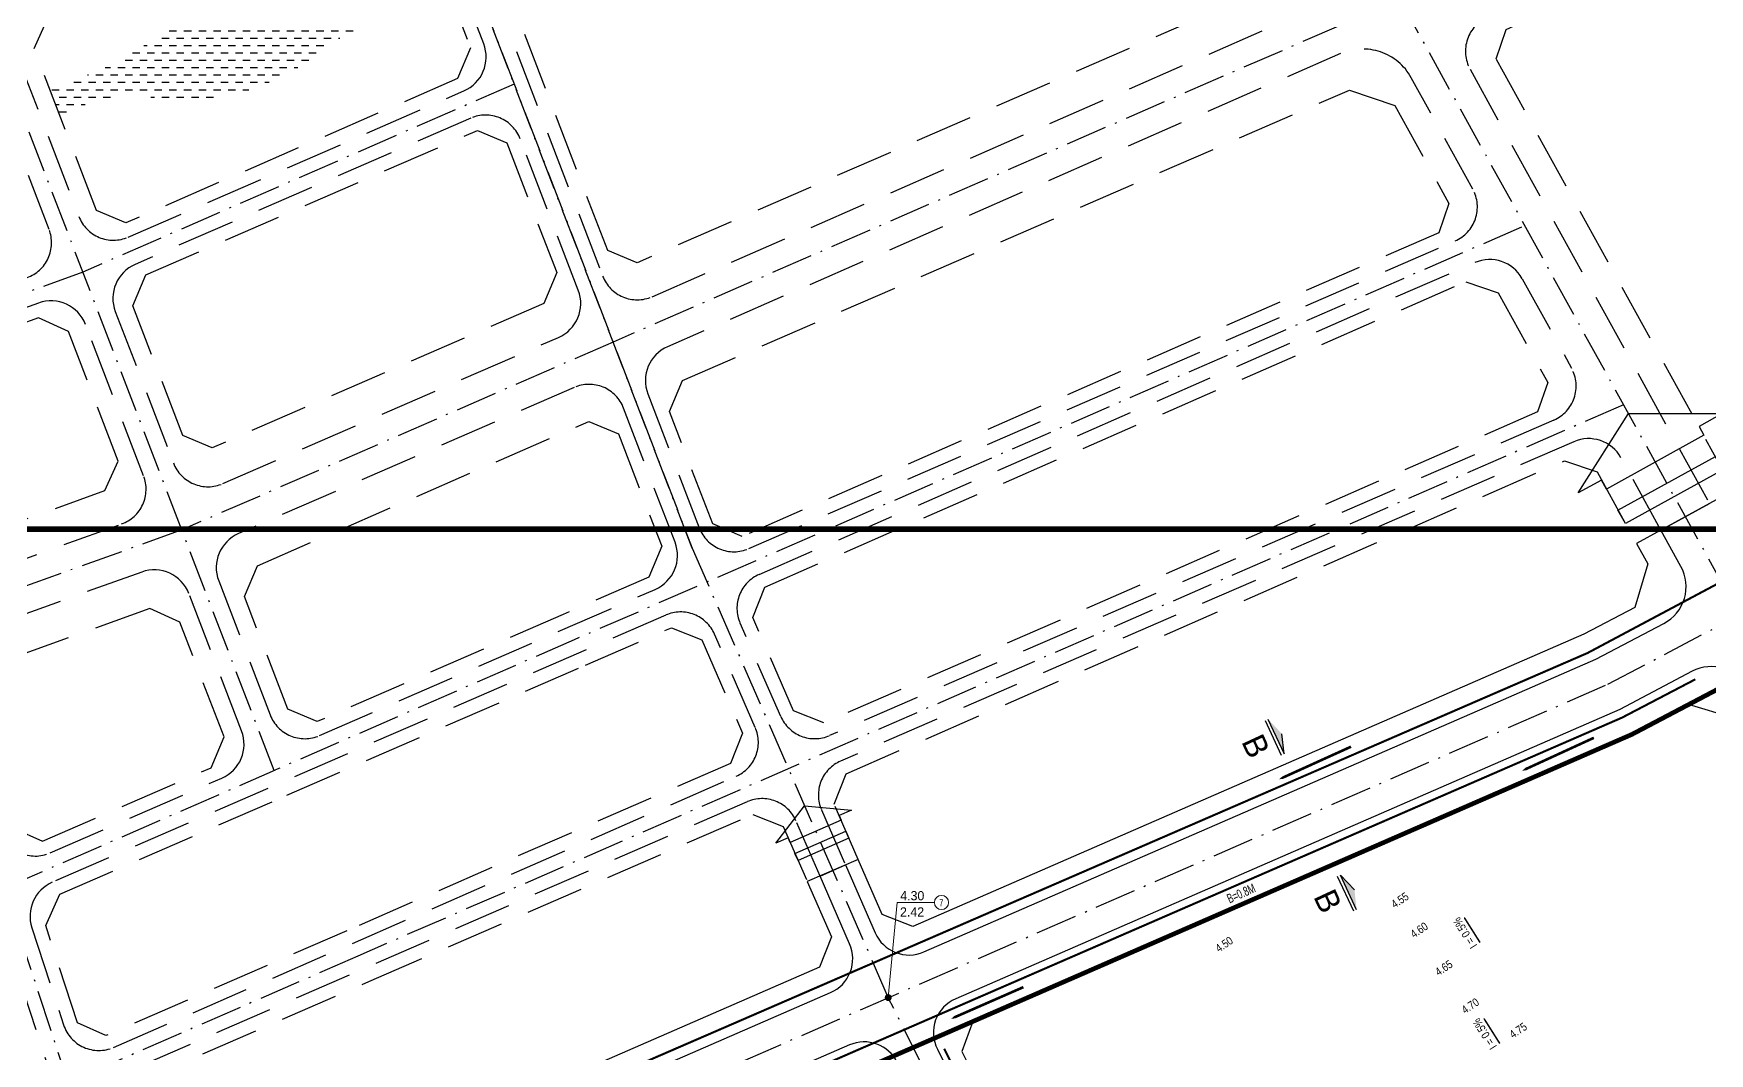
# Model space of a CAD drawing. Header units: metres. Extents: x 563124 to 573994, y 2062953 to 2068466.
# Drawn here: x 568637 to 568998.9, y 2066527.8 to 2066748.2 of the extents above; entities that cross this region are included whole.
import ezdxf
from ezdxf.enums import TextEntityAlignment as Align

# ---------------------------------------------------------------- set-up
doc = ezdxf.new("R2010")
doc.units = ezdxf.units.M
doc.linetypes.add('ACAD_ISO10W100', pattern=[18.5, 12, -3, 0.5, -3])
doc.linetypes.add('HIDDEN', pattern=[0.375, 0.25, -0.125])
for name, color, linetype in [('BoThamCo', 94, 'CONTINUOUS'), ('do doc SN', 3, 'CONTINUOUS'), ('hacth sdd', 8, 'CONTINUOUS'), ('Khung ban ve', 7, 'CONTINUOUS'), ('LogDg', 7, 'CONTINUOUS'), ('LogDg phu', 7, 'CONTINUOUS'), ('MC', 7, 'CONTINUOUS'), ('Nut tim', 7, 'CONTINUOUS'), ('RANHGIOI', 2, 'HIDDEN'), ('thoatnuoc', 3, 'CONTINUOUS'), ('TimDg', 222, 'CONTINUOUS'), ('TNuoc', 7, 'CONTINUOUS'), ('ViaHeS', 32, 'CONTINUOUS'), ('ViaHeSphu', 32, 'CONTINUOUS')]:
    doc.layers.add(name, color=color, linetype=linetype)
doc.layers.add('caodotimduong', color=5, linetype='CONTINUOUS', lineweight=15)
doc.layers.add('TN', color=3, linetype='CONTINUOUS', lineweight=5)
doc.styles.add('IN', font='VHARIALN.ttf')
doc.styles.add('solo', font='VHARIALN.ttf')
doc.styles.add('STYLE3', font='VHBODO.ttf', dxfattribs={"width": 0.8, "height": 2.2})
doc.styles.add('text', font='VHARIALN.ttf')
doc.styles.add('VnBlackH', font='VHBLACK.ttf')
doc.linetypes.add('TN_WATER_SUPPLY', pattern='A,0.5,-0.2,["TN",Standard,S=0.1,R=0,X=-0.1,Y=-0.05],-0.2', length=0.9)
doc.dimstyles.new('kichthuocnut', dxfattribs={"dimtxt": 1.1, "dimasz": 0.5, "dimexe": 0.5, "dimexo": 0.5, "dimgap": 0.5, "dimtad": 1, "dimzin": 0, "dimdsep": 46, "dimtxsty": 'solo', "dimblk": 'BOXFILLED', "dimcen": 0.09, "dimdle": 1, "dimclrd": 256, "dimclre": 256, "dimclrt": 7, "dimadec": 0, "dimazin": 0, "dimtfac": 1, "dimtix": 1, "dimtofl": 0, "dimtmove": 1, "dimatfit": 3, "dimldrblk": 'ARCHTICK', "dimfxl": 1, "dimtfill": 1, "dimtfillclr": 2, "dimtolj": 1, "dimtzin": 0, "dimlwd": -1, "dimlwe": -1, "dimarcsym": 0})

# ---------------------------------------------------------------- blocks, each defined once
blk = doc.blocks.new('b')
at = {"layer": 'MC', "linetype": 'Continuous', "extrusion": (3.39823e-17, -4.39919e-09, 1)}
blk.add_hatch(color=6, dxfattribs=at).paths.add_polyline_path([(-717, 264), (-554, 209), (-880, 209)])
at = {"layer": 'MC', "linetype": 'Continuous', "extrusion": (-3.39823e-17, -4.39919e-09, 1)}
blk.add_hatch(color=6, dxfattribs=at).paths.add_polyline_path([(747, 264), (584, 209), (910, 209)])
at = {"layer": 'MC', "color": 6, "linetype": 'Continuous'}
for p, q in [((-880, 209, 0), (-554, 209, 0)), ((-880, 182, 0), (-554, 182, 0)), ((-554, 209, 0), (-717, 264, 0)), ((584, 209, 0), (747, 264, 0)), ((910, 209, 0), (584, 209, 0)), ((910, 182, 0), (584, 182, 0))]:
    blk.add_line(p, q, dxfattribs=at)
at = {"layer": 'MC', "style": 'VnBlackH'}
for rotation, p in [(0, (-716, -79)), (360, (738, -79))]:
    blk.add_text('b', height=197, rotation=rotation, dxfattribs=at).set_placement(p, align=Align.CENTER)
blk = doc.blocks.new('mt')
at = {"layer": 'TN', "linetype": 'Continuous'}
blk.add_lwpolyline([(6347, 0, 567, 567, 0), (-7039, 0, 2268, 0, 0), (-10714, 0, 0, 0, 0)], format="xyseb", dxfattribs=at)

msp = doc.modelspace()

# ---------------------------------------------------------------- hatches: boundary and pattern name
at = {"layer": 'hacth sdd'}
h = msp.add_hatch(dxfattribs=at)
h.set_pattern_fill('DASH', color=152, scale=0.5, style=0)
edge = h.paths.add_edge_path()
edge.add_spline(control_points=[(568642.681, 2066730.535), (568646.025, 2066732.132), (568654.841, 2066735.973), (568673.284, 2066732.38), (568692.348, 2066738.093), (568705.264, 2066749.86), (568717.552, 2066751.64), (568725.118, 2066751.999), (568728.649, 2066752.132)], knot_values=[2.037538, 2.037538, 2.037538, 2.037538, 12.9228351, 30.568543, 56.2488642, 69.5098642, 81.6309331, 92.2869336, 92.2869336, 92.2869336, 92.2869336], degree=3, periodic=0)
edge.add_line((568728.649, 2066752.132), (568726.363, 2066758.09))
edge.add_spline(control_points=[(568726.363, 2066758.09), (568721.47, 2066757.524), (568710.325, 2066756.366), (568692.464, 2066759.215), (568670.948, 2066753.856), (568656.744, 2066741.709), (568645.615, 2066738.163), (568640.411, 2066736.452)], knot_values=[0.3817292, 0.3817292, 0.3817292, 0.3817292, 10.0987388, 33.9523528, 53.9849244, 74.3221567, 88.778203, 88.778203, 88.778203, 88.778203], degree=3, periodic=0)
edge.add_line((568640.411, 2066736.452), (568642.681, 2066730.535))

# ---------------------------------------------------------------- linework, layer by layer
at = {"layer": 'BoThamCo'}
msp.add_lwpolyline([(569047.04, 2066522.156), (569003.939, 2066600.336), (568994.365, 2066603.205), (568982.152, 2066596.774), (568839.8, 2066534.725), (568837.453, 2066528.255), (568885.569, 2066432.051), (568892.172, 2066430.015), (569045.088, 2066515.341)], close=True, dxfattribs=at)
at = {"layer": 'caodotimduong', "color": 5, "ltscale": 75}
msp.add_circle((568833.063, 2066560.451), 1.532, dxfattribs=at)
at = {"layer": 'do doc SN', "color": 7}
for points in [[(568949.367, 2066551.805, 0.332, 0.332, 0), (568946.38, 2066556.53, 0.83, 0, 0), (568945.856, 2066557.358, 0, 0, 0)], [(568953.622, 2066529.99, 0.332, 0.332, 0), (568950.635, 2066534.715, 0.83, 0, 0), (568950.111, 2066535.543, 0, 0, 0)]]:
    msp.add_lwpolyline(points, format="xyseb", dxfattribs=at)
at = {"layer": 'Khung ban ve', "const_width": 1.2}
msp.add_lwpolyline([(567973.928, 2066641.109), (569223.928, 2066641.109), (569223.928, 2065831.109), (567973.928, 2065831.109)], close=True, dxfattribs=at)
at = {"layer": 'LogDg', "ltscale": 0.75}
for points in [[(568975.589, 2066651.707), (568970.574, 2066648.942), (568981.403, 2066666.125), (569001.665, 2066666.085), (568996.649, 2066663.32), (568997.703, 2066661.409), (568976.643, 2066649.796)], [(569001.78, 2066653.962), (568980.762, 2066642.375), (568979.14, 2066645.216), (569000.2, 2066656.829)], [(568799.951, 2066574.445), (568797.326, 2066573.301), (568803.513, 2066581.354), (568813.599, 2066580.395), (568810.974, 2066579.251), (568811.41, 2066578.251), (568800.387, 2066573.445)], [(568813.094, 2066574.355), (568802.094, 2066569.56), (568801.418, 2066571.049), (568812.441, 2066575.855)]]:
    msp.add_lwpolyline(points, close=True, dxfattribs=at)
at = {"layer": 'LogDg'}
msp.add_lwpolyline([(568690.827, 2066422.882), (568834.355, 2066485.444, 0.429738), (568838.313, 2066496.356), (568823.531, 2066525.911, 0.3988577), (568813.179, 2066529.666), (568673, 2066468.564, 0.3973692), (568668.691, 2066458.463), (568680.125, 2066427.449, 0.431261)], format="xyb", close=True, dxfattribs=at)
at = {"layer": 'LogDg phu', "linetype": 'HIDDEN', "ltscale": 50}
for points in [[(568911.717, 2066752.884, 0.4416603), (568917.431, 2066769.678), (568906.334, 2066789.807, -0.0075863), (568880.607, 2066838.193, 0.381998), (568870.652, 2066842.026), (568732.494, 2066789.664, 0.4153926), (568727.86, 2066779.318), (568759.89, 2066695.822, 0.4273845), (568770.555, 2066691.353)], [(568729.932, 2066735.826, 0.4011641), (568734.205, 2066746.025), (568722.226, 2066777.251, 0.4130355), (568711.922, 2066781.867), (568638.049, 2066753.869, 0.4153926), (568633.415, 2066743.523), (568646.775, 2066708.696, 0.4273845), (568657.44, 2066704.228)], [(568640.359, 2066705.876), (568626.846, 2066741.102, 0.4130355), (568616.541, 2066745.718), (568534.658, 2066714.684, 0.4006207), (568529.888, 2066704.72), (568541.154, 2066670.222, 0.4230605), (568551.47, 2066665.179), (568635.601, 2066695.485, 0.4202436)], [(568943.986, 2066703.406, 0.4416603), (568947.795, 2066714.602), (568934.523, 2066738.675, 0.3872893), (568919.22, 2066743.881), (568773.932, 2066680.553, 0.4011641), (568769.659, 2066670.354), (568780.773, 2066641.381, 0.4273845), (568791.439, 2066636.913)], [(568754.641, 2066692.753), (568742.092, 2066725.464, 0.4273845), (568731.427, 2066729.932), (568658.935, 2066698.334, 0.4011641), (568654.662, 2066688.135), (568667.21, 2066655.424, 0.4273845), (568677.876, 2066650.956), (568750.368, 2066682.554, 0.4011641)], [(568958.462, 2066695.252), (568969.13, 2066675.903, -0.4416603), (568965.321, 2066664.707), (568808.887, 2066596.52, -0.4142136), (568798.357, 2066600.657), (568789.566, 2066620.825, -0.4142136), (568793.703, 2066631.355), (568948.26, 2066698.724, -0.3872893)], [(568638.059, 2066689.993), (568552.88, 2066659.309, 0.4054216), (568547.986, 2066649.299), (568557.577, 2066619.932, 0.4230605), (568573.051, 2066612.367), (568656.02, 2066642.255, 0.4202436), (568660.778, 2066652.646), (568648.24, 2066685.331, 0.4082091)], [(568764.41, 2066667.285, 0.4273845), (568753.744, 2066671.753), (568681.252, 2066640.155, 0.4011656), (568676.98, 2066629.956), (568688.094, 2066600.984, 0.4273845), (568698.76, 2066596.515), (568771.252, 2066628.114, 0.4011641), (568775.524, 2066638.312)], [(568660.36, 2066631.86), (568623.981, 2066618.756, 0.4054216), (568619.088, 2066608.746), (568629.779, 2066576.006, 0.4424436), (568640.581, 2066571.156), (568677.654, 2066587.316, 0.4011641), (568681.927, 2066597.515), (568670.54, 2066627.199, 0.4082091)], [(568792.857, 2066598.26), (568784.066, 2066618.427, 0.4142136), (568773.536, 2066622.564), (568641.048, 2066564.815, 0.386536), (568636.64, 2066554.998), (568643.501, 2066533.989, 0.4424436), (568654.302, 2066529.139), (568788.72, 2066587.729, 0.4142136)]]:
    msp.add_lwpolyline(points, format="xyb", close=True, dxfattribs=at)
for points in [[(569070.631, 2066676.376), (568990.968, 2066765.167, 0.3535072), (568981.041, 2066766.769, -0.0276727), (568951.026, 2066751.736, 0.4422779), (568947.201, 2066740.534), (568998.94, 2066646.687)], [(568988.431, 2066640.893), (568979.797, 2066656.554, 0.3872893), (568969.595, 2066660.025), (568811.285, 2066591.02, 0.4142136), (568807.148, 2066580.49), (568812.342, 2066568.573)], [(568649.179, 2066497.271), (568613.59, 2066606.254, 0.4230605), (568603.274, 2066611.297), (568575.864, 2066601.423, 0.4054216), (568568.524, 2066586.408), (568591.745, 2066515.302)], [(568806.842, 2066566.175), (568801.648, 2066578.092, 0.4142136), (568791.117, 2066582.229), (568654.769, 2066522.797, 0.386536), (568650.361, 2066512.98), (568654.883, 2066499.133)]]:
    msp.add_lwpolyline(points, format="xyb", dxfattribs=at)
at = {"layer": 'thoatnuoc', "color": 7, "linetype": 'TN_WATER_SUPPLY', "ltscale": 10, "const_width": 0.455}
for points in [[(569089.947, 2066677.504), (569014.708, 2066636.826), (568972.582, 2066614.364), (568771.285, 2066526.969), (568668.95, 2066481.47), (568623.024, 2066461.849)], [(568813.872, 2066528.11), (568629.253, 2066447.548), (568623.024, 2066461.849)]]:
    msp.add_lwpolyline(points, dxfattribs=at)
at = {"layer": 'thoatnuoc', "color": 7, "linetype": 'HIDDEN', "ltscale": 10, "const_width": 0.455}
msp.add_lwpolyline([(568995.864, 2066608.681), (568980.029, 2066600.4), (568837.83, 2066538.529), (568813.872, 2066528.11)], dxfattribs=at)
at = {"layer": 'thoatnuoc', "linetype": 'TN_WATER_SUPPLY', "ltscale": 10, "const_width": 0.455}
msp.add_lwpolyline([(568833.66, 2066528.851), (568891.431, 2066413.416)], dxfattribs=at)
at = {"layer": 'TimDg', "linetype": 'ACAD_ISO10W100', "ltscale": 0.75}
for p, q in [((568688.954, 2066588.969), (568490.851, 2067105.39)), ((568688.954, 2066588.969), (568490.851, 2067105.39)), ((568932.04, 2066755.606), (568762.15, 2066681.553)), ((568740.773, 2066737.279), (568647.635, 2066696.681)), ((568958.33, 2066706.385), (568753.762, 2066617.217)), ((568762.15, 2066681.553), (568669.012, 2066640.956)), ((568762.15, 2066681.553), (568669.012, 2066640.956)), ((568753.762, 2066617.217), (568689.283, 2066589.112))]:
    msp.add_line(p, q, dxfattribs=at)
msp.add_lwpolyline([(568480.905, 2067725.355, 0.022817), (568589.979, 2067474.37), (568662.678, 2067325.994, -0.0033829), (568674.42, 2067301.611), (568737.998, 2067167.279, -0.0038824), (568751.067, 2067139.104), (568792.044, 2067048.93, -0.0070876), (568814.766, 2066996.984), (568828.719, 2066963.814, 0.0264241), (568911.588, 2066792.704), (569143.283, 2066372.44, -0.0075171)], format="xyb", dxfattribs=at)
for points in [[(568779.224, 2066637.043), (568668.541, 2066925.574), (568567.31, 2067189.467), (568526.349, 2067287.233)], [(568526.349, 2067287.233), (568567.31, 2067189.467), (568668.541, 2066925.574), (568779.224, 2066637.043), (568821.579, 2066539.873)], [(568647.652, 2066696.637), (568533.35, 2066655.463)], [(568647.652, 2066696.637), (568533.35, 2066655.463)], [(568980.347, 2066667.984), (568707.028, 2066548.849), (568644.406, 2066521.552)], [(568669.012, 2066640.956), (568551.868, 2066598.758)], [(568779.224, 2066637.043), (568821.579, 2066539.873)], [(568612.107, 2066620.458), (568661.245, 2066469.986), (568697.481, 2066371.697)], [(568630.685, 2066563.57), (568689.283, 2066589.112)], [(569046.184, 2066090.796), (568821.579, 2066539.873)]]:
    msp.add_lwpolyline(points, dxfattribs=at)
at = {"layer": 'ViaHeSphu', "linetype": 'HIDDEN', "ltscale": 50}
msp.add_lwpolyline([(568767.354, 2066698.685), (568760.98, 2066701.355), (568730.654, 2066780.411), (568733.538, 2066786.851), (568868.406, 2066837.966), (568875.356, 2066835.285, 0.0075597), (568901.079, 2066786.91), (568911.006, 2066768.904), (568907.969, 2066759.977)], format="xyb", close=True, dxfattribs=at)
for points in [[(568650.575, 2066709.957), (568637.143, 2066744.971), (568640.028, 2066751.411), (568712.966, 2066779.055), (568719.432, 2066776.158), (568731.326, 2066745.155), (568728.533, 2066738.488), (568656.949, 2066707.286)], [(568921.182, 2066736.01), (568930.979, 2066732.677), (568942.641, 2066711.523), (568940.471, 2066705.146), (568790.031, 2066639.572), (568783.656, 2066642.242), (568774.331, 2066666.551), (568777.124, 2066673.217)], [(568661.252, 2066696.071), (568732.835, 2066727.273), (568739.209, 2066724.603), (568749.969, 2066696.556), (568747.176, 2066689.889), (568675.592, 2066658.687), (568669.218, 2066661.358), (568658.459, 2066689.405)], [(568953.287, 2066692.212), (568963.976, 2066672.824), (568961.806, 2066666.448), (568807.689, 2066599.27), (568801.107, 2066601.856), (568792.316, 2066622.023), (568794.902, 2066628.605), (568946.29, 2066694.592)], [(568638.039, 2066686.797), (568556.86, 2066657.554), (568553.708, 2066651.107), (568562.406, 2066624.473), (568571.164, 2066620.191), (568652.369, 2066649.443), (568655.282, 2066655.805), (568644.534, 2066683.823)], [(568756.946, 2066664.422), (568763.32, 2066661.751), (568772.645, 2066637.442), (568769.852, 2066630.776), (568751.364, 2066622.718), (568698.269, 2066599.574), (568691.894, 2066602.244), (568682.569, 2066626.553), (568685.362, 2066633.219)], [(568662.131, 2066623.995), (568626.691, 2066611.229), (568623.539, 2066604.781), (568632.787, 2066576.461), (568638.922, 2066573.706), (568675.337, 2066589.579), (568678.13, 2066596.245), (568668.626, 2066621.021)], [(568787.521, 2066590.48), (568704.631, 2066554.349), (568652.644, 2066531.688), (568646.508, 2066534.444), (568639.633, 2066555.496), (568642.665, 2066562.247), (568691.68, 2066583.612), (568756.159, 2066611.717), (568774.735, 2066619.814), (568781.316, 2066617.228), (568790.107, 2066597.061)]]:
    msp.add_lwpolyline(points, close=True, dxfattribs=at)
msp.add_lwpolyline([(569004.194, 2066649.584), (568952.833, 2066742.745), (568955.006, 2066749.114, 0.0241084), (568981.487, 2066762.422), (568989.16, 2066761.193), (569067.218, 2066674.191), (569066.134, 2066668.136), (569021.23, 2066644.469)], format="xyb", dxfattribs=at)
for points in [[(568815.092, 2066569.771), (568809.898, 2066581.688), (568812.483, 2066588.27), (568967.625, 2066655.894), (568974.622, 2066653.513), (568983.176, 2066637.997)], [(568657.735, 2066500.065), (568653.354, 2066513.478), (568656.386, 2066520.229), (568709.426, 2066543.348), (568792.316, 2066579.479), (568798.897, 2066576.894), (568804.092, 2066564.976)]]:
    msp.add_lwpolyline(points, dxfattribs=at)

# ---------------------------------------------------------------- block references
at = {"layer": 'MC', "xscale": 0.0254, "yscale": 0.0254, "zscale": 0.0254, "rotation": 294.9067681805191}
msp.add_blockref('b', (568908.169, 2066577.562), dxfattribs=at)
at = {"layer": 'thoatnuoc', "xscale": 0.001, "yscale": 0.001, "zscale": 0.001}
for p, rotation in [((568968.17, 2066593.386), 24.69122152415931), ((568915.718, 2066591.495), 24.41804045475709), ((568844.947, 2066539.619), 23.66531097350994)]:
    msp.add_blockref('mt', p, dxfattribs=dict(at, rotation=rotation))

# ---------------------------------------------------------------- texts
at = {"layer": 'caodotimduong', "color": 7, "ltscale": 75, "style": 'STYLE3'}
for s, p in [('4.30', (568826.759, 2066560.922)), ('2.42', (568826.715, 2066557.408))]:
    msp.add_text(s, height=2, rotation=359.99998, dxfattribs=at).set_placement(p, align=Align.CENTER)
at = {"layer": 'do doc SN', "color": 7, "style": 'IN'}
for s, rotation, p in [('4.55', 34.07204, (568930.922, 2066559.141)), ('i = 0.5%%%', 122.29885, (568948.836, 2066551.187)), ('4.50', 34.07204, (568892.975, 2066549.598)), ('4.60', 34.07204, (568935.082, 2066552.686)), ('4.65', 34.07204, (568940.404, 2066544.501)), ('4.70', 34.07204, (568946.128, 2066536.304)), ('i = 0.5%%%', 122.29885, (568953.091, 2066529.372)), ('4.75', 34.07204, (568956.469, 2066531.004))]:
    msp.add_text(s, height=1.75, rotation=rotation, dxfattribs=at).set_placement(p)
at = {"layer": 'Nut tim', "color": 7, "ltscale": 75, "style": 'STYLE3', "width": 0.8}
msp.add_text('7', height=1.5, rotation=0.00002, dxfattribs=at).set_placement((568833.022, 2066559.66), align=Align.CENTER)

# ---------------------------------------------------------------- leaders
at = {"layer": 'caodotimduong', "color": 5, "ltscale": 75}
msp.add_leader([(568821.565, 2066539.901), (568823.473, 2066560.451), (568831.532, 2066560.451)], dimstyle='kichthuocnut', override={"dimasz": 1.5, "dimclrd": 5, "dimldrblk": 'Dot'}, dxfattribs=at)

# ---------------------------------------------------------------- next in the draw order: wipeouts: each hides what was drawn before it
msp.add_wipeout([(568888.91, 2066556.508), (568908.134, 2066565.02), (568906.778, 2066568.084), (568887.553, 2066559.572)]).translate(0, 0, 0).dxf.layer = 'TNuoc'

# ---------------------------------------------------------------- next in the draw order: linework, layer by layer
at = {"layer": 'LogDg'}
msp.add_lwpolyline([(568635.139, 2066465.151), (568649.946, 2066471.606, 0.386536), (568654.355, 2066481.423), (568649.179, 2066497.271), (568654.883, 2066499.133), (568659.405, 2066485.287, 0.4424436), (568670.206, 2066480.437), (568809.098, 2066540.978, 0.4142136), (568813.235, 2066551.508), (568806.842, 2066566.175), (568812.342, 2066568.573), (568818.735, 2066553.905, 0.4142136), (568829.266, 2066549.768), (568950.451, 2066602.591), (568974.352, 2066613.009), (568989.06, 2066620.754, 0.4198374), (568992.748, 2066633.063), (568988.431, 2066640.893), (568998.94, 2066646.687)], format="xyb", dxfattribs=at)
msp.add_lwpolyline([(569007.235, 2066606.786, 0.408612), (568995.16, 2066610.404), (568979.552, 2066602.186), (568836.129, 2066539.669, 0.429738), (568832.17, 2066528.757), (568881.472, 2066430.184, 0.4275137), (568892.525, 2066426.776), (569049.192, 2066514.196, 0.4127164), (569052.299, 2066525.044)], format="xyb", close=True, dxfattribs=at)
at = {"layer": 'RANHGIOI', "color": 1, "ltscale": 9, "const_width": 1}
msp.add_lwpolyline([(569000.559, 2066606.466), (568982.152, 2066596.774), (568641.488, 2066448.283), (568640.642, 2066447.92, -0.0051374), (568606.738, 2066433.79), (568320.264, 2066354.564, -0.0205674), (568279.256, 2066345.02), (568234.037, 2066336.438, -0.0212183), (568191.058, 2066330.157), (568073.843, 2066318.077), (568071.016, 2066300.813, 0.128574), (568077.06, 2066236.337), (568081.976, 2066222.838, 0.0394083), (568090.337, 2066204.509), (568103.308, 2066181.143), (568149.911, 2066112.204, -0.11987), (568174.777, 2066045.3), (568189.564, 2065919.75), (568193.006, 2065898.42), (568198.209, 2065900.061), (568647.001, 2066050.673, 0.0506838), (568827.906, 2066132.562), (568998.799, 2066231.855), (569157.481, 2066320.398, 0.0065941)], format="xyb", dxfattribs=at)
at = {"layer": 'TimDg', "linetype": 'ACAD_ISO10W100', "ltscale": 0.75}
msp.add_lwpolyline([(568980.347, 2066667.984), (568707.028, 2066548.849), (568644.406, 2066521.552)], dxfattribs=at)
msp.add_lwpolyline([(568079.024, 2066330.674), (568189.828, 2066342.093, 0.0212183), (568231.8, 2066348.228), (568277.018, 2066356.809, 0.0205674), (568317.065, 2066366.13), (568602.874, 2066445.172, 0.0050405), (568635.912, 2066458.949, 0.0014744), (568637.536, 2066459.651), (568976.952, 2066607.598), (569005.384, 2066622.569)], format="xyb", dxfattribs=at)
msp.add_lwpolyline([(568079.024, 2066330.674), (568189.828, 2066342.093, 0.0212183), (568231.8, 2066348.228), (568277.018, 2066356.809, 0.0205674), (568317.065, 2066366.13), (568602.874, 2066445.172, 0.0050405), (568635.912, 2066458.949, 0.0014744), (568637.536, 2066459.651), (568976.952, 2066607.598), (569005.384, 2066622.569)], format="xyb", dxfattribs=at)
at = {"layer": 'ViaHeS', "elevation": 0}
msp.add_lwpolyline([(569004.194, 2066649.584), (568983.176, 2066637.997), (568985.59, 2066633.618), (568982.776, 2066624.226), (568971.752, 2066618.421), (568826.868, 2066555.269), (568820.287, 2066557.854), (568815.092, 2066569.771), (568804.092, 2066564.976), (568809.286, 2066553.059), (568806.701, 2066546.478), (568723.81, 2066510.347), (568667.612, 2066485.851), (568661.477, 2066488.606), (568657.735, 2066500.065), (568646.327, 2066496.34), (568650.426, 2066483.79), (568647.394, 2066477.039), (568621.559, 2066465.778)], dxfattribs=at)
at = {"layer": 'ViaHeS'}
msp.add_lwpolyline([(568982.152, 2066596.774), (568839.8, 2066534.725), (568837.453, 2066528.255), (568885.569, 2066432.051), (568892.172, 2066430.015), (569045.088, 2066515.341), (569047.04, 2066522.156), (569003.939, 2066600.336), (568994.365, 2066603.205)], close=True, dxfattribs=at)

# ---------------------------------------------------------------- next in the draw order: texts
at = {"layer": 'TNuoc', "color": 7, "linetype": 'ByBlock', "style": 'text', "width": 0.8}
msp.add_text('b=0.8m', height=2, rotation=23.88213, dxfattribs=at).set_placement((568897.772, 2066562.437, 0), align=Align.MIDDLE_CENTER)

doc.saveas('drawing.dxf')
